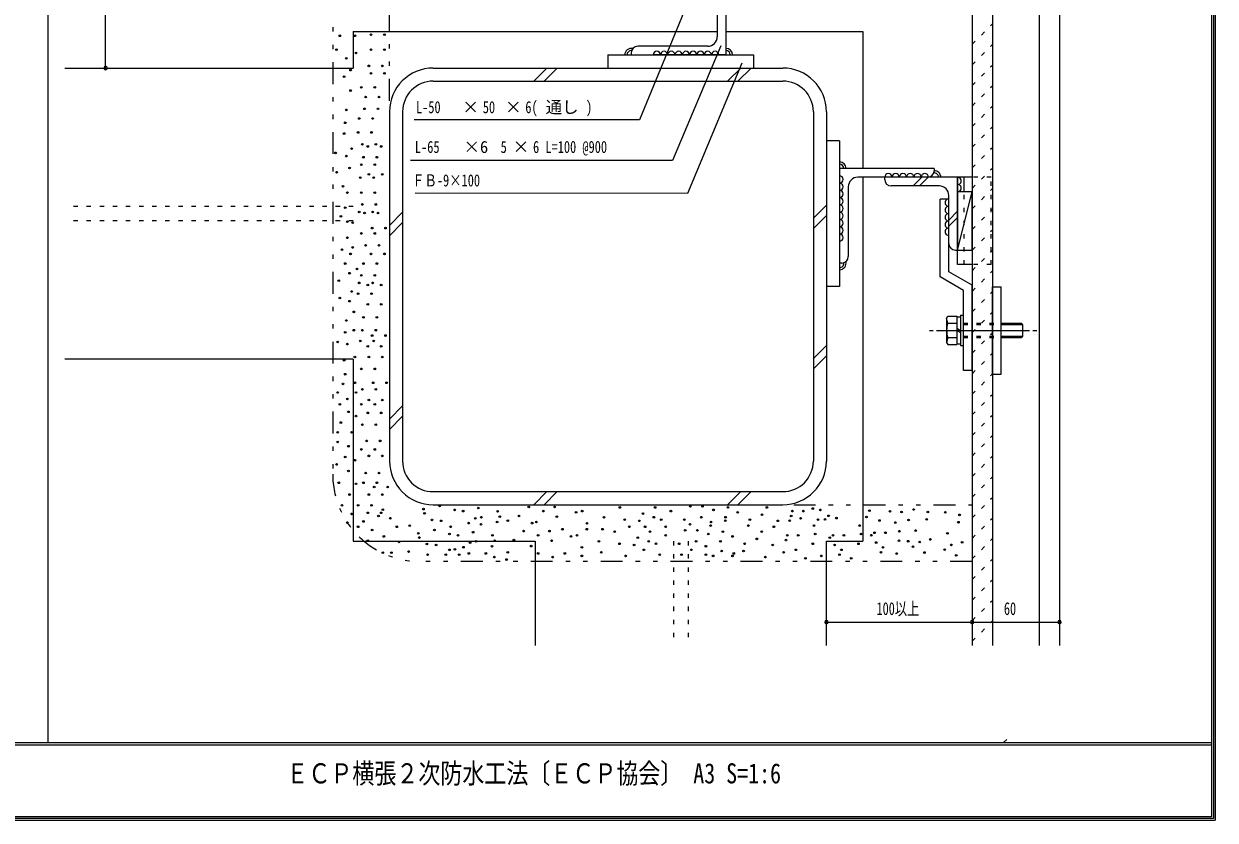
# Model space of a CAD drawing. Units: millimetres, scale not verified. Extents: x -1209 to 1209, y -852 to 852.
# Drawn here: x 391 to 1209, y -852 to -305 of the extents above; entities that cross this region are included whole.
import ezdxf
from ezdxf.enums import TextEntityAlignment as Align

# ---------------------------------------------------------------- set-up
doc = ezdxf.new("R2010")
doc.units = ezdxf.units.MM
doc.header["$LTSCALE"] = 3
doc.linetypes.add('USER1', pattern=[3, 1, -2])
doc.linetypes.add('USER6', pattern=[16, 5, -3, 1, -3, 1, -3])
for name, color, linetype, lineweight in [('0-1_0-0WAKU', 7, 'Continuous', 18), ('0-2_0-1AL', 5, 'Continuous', 18), ('0-3_0-2SUNPO', 7, 'Continuous', 18), ('0-4_0-3STEEL', 6, 'Continuous', 18), ('0-5_0-4KANAMONO', 6, 'Continuous', 18), ('0-6_0-5FUKUSIZA', 3, 'Continuous', 18), ('0-7_0-6HIFUKU', 4, 'Continuous', 18), ('0-8_0-7KUTAI', 6, 'Continuous', 18)]:
    doc.layers.add(name, color=color, linetype=linetype, lineweight=lineweight)
doc.styles.add('ＭＳ ゴシック', font='')
doc.styles.get('ＭＳ ゴシック').set_extended_font_data('MS Gothic')

msp = doc.modelspace()

# ---------------------------------------------------------------- linework, layer by layer
at = {"layer": '0-1_0-0WAKU'}
for p, q in [((1208.207, 851.207), (1208.207, -851.207)), ((1209.414, 852.414), (1209.414, -852.414)), ((408, 850), (408, -799)), ((1207, 850), (1207, -850)), ((-1207, -799), (1207, -799)), ((-1207, -800.7), (1207, -800.7)), ((1207, -850), (-1207, -850)), ((-1209.414, -852.414), (1209.414, -852.414)), ((1208.207, -851.207), (-1208.207, -851.207))]:
    msp.add_line(p, q, dxfattribs=at)
at = {"layer": '0-2_0-1AL'}
for p, q in [((1102.524, -190.736), (1102.524, -732.308)), ((1088.524, -200.343), (1088.524, -732.308)), ((1056.524, -232.343), (1056.524, -732.308))]:
    msp.add_line(p, q, dxfattribs=at)
msp.add_lwpolyline([(1102.524, -190.736), (1098.131, -190.736), (1042.524, -246.343), (1042.524, -732.308)], dxfattribs=at)
at = {"layer": '0-3_0-2SUNPO'}
for p, q in [((447.605, -335.735), (447.605, -235.737)), ((870.036, -320.571), (836.78, -399.27)), ((836.78, -399.27), (657.006, -399.27)), ((942.525, -716.338), (1042.524, -716.338)), ((1042.524, -716.338), (1102.524, -716.338))]:
    msp.add_line(p, q, dxfattribs=at)
for points in [[(863.894, -250.474), (814.068, -371.214), (659.405, -371.214)], [(884.369, -332.357), (847.147, -421.843), (660.101, -421.654)]]:
    msp.add_lwpolyline(points, dxfattribs=at)
for centre, start, end in [((447.605, -335.735), 0, 180), ((447.605, -335.735), 0, 180), ((447.605, -335.735), 180, 0), ((447.605, -335.735), 180, 0), ((942.525, -716.338), 0, 180), ((942.525, -716.338), 0, 180), ((942.525, -716.338), 180, 0), ((942.525, -716.338), 180, 0), ((1042.524, -716.338), 0, 180), ((1042.524, -716.338), 0, 180), ((1042.524, -716.338), 180, 0), ((1042.524, -716.338), 180, 0), ((1102.524, -716.338), 0, 180), ((1102.524, -716.338), 180, 0)]:
    msp.add_arc(centre, 1.2, start, end, dxfattribs=at)
at = {"layer": '0-4_0-3STEEL'}
for p, q in [((873.525, -261.734), (873.525, -326.735)), ((867.525, -266.234), (867.525, -314.234)), ((808.524, -325.235), (808.524, -326.735)), ((861.024, -320.735), (813.024, -320.735)), ((873.525, -326.735), (823.524, -326.735)), ((951.525, -404.735), (951.525, -454.736)), ((1016.527, -404.735), (951.525, -404.735)), ((1016.527, -404.735), (1016.527, -406.235)), ((1012.027, -410.735), (964.027, -410.735)), ((982.525, -412.235), (982.525, -410.735)), ((1032.526, -410.735), (982.525, -410.735)), ((1020.025, -416.735), (987.025, -416.735)), ((1002.059, -416.735), (1008.059, -410.735)), ((1006.3, -416.735), (1012.301, -410.735)), ((1032.526, -410.735), (1032.526, -460.733)), ((957.525, -417.236), (957.525, -465.236)), ((1026.527, -456.233), (1026.525, -423.233)), ((1026.527, -440.132), (1032.526, -434.132)), ((1026.527, -444.374), (1032.526, -438.374)), ((1031.027, -460.733), (1032.526, -460.733)), ((953.025, -469.736), (951.525, -469.736))]:
    msp.add_line(p, q, dxfattribs=at)
for centre, radius, start, end in [((861.024, -314.234), 6.5, 270, 0), ((813.024, -325.235), 4.5, 90, 180), ((1012.027, -406.235), 4.5, 270, 0), ((964.027, -417.236), 6.5, 90, 180), ((987.025, -412.235), 4.5, 180, 270), ((1020.025, -423.233), 6.5, 0, 90), ((1031.027, -456.233), 4.5, 180, 270), ((953.025, -465.236), 4.5, 270, 0)]:
    msp.add_arc(centre, radius, start, end, dxfattribs=at)
at = {"layer": '0-5_0-4KANAMONO'}
for p, q in [((1032.528, -470.735), (1032.528, -410.735)), ((1042.527, -410.735), (1032.528, -410.735)), ((1037.028, -420.734), (1037.028, -410.735)), ((1020.526, -479.198), (1020.526, -425.733)), ((1026.527, -425.733), (1020.526, -425.733)), ((1026.527, -475.733), (1026.527, -425.733)), ((1042.527, -470.735), (1032.528, -470.735)), ((1036.525, -488.435), (1020.526, -479.198)), ((1042.525, -484.973), (1026.527, -475.733)), ((1036.525, -543.435), (1036.525, -488.435)), ((1042.525, -543.435), (1042.525, -484.973)), ((1056.527, -545.935), (1056.527, -485.935)), ((1056.527, -485.935), (1062.526, -485.935)), ((1062.526, -545.935), (1062.526, -485.935)), ((1025.023, -507.682), (1025.927, -506.119)), ((1025.929, -506.119), (1032.025, -506.119)), ((1032.025, -506.119), (1032.025, -525.748)), ((1032.025, -506.734), (1034.524, -506.734)), ((1034.524, -505.435), (1034.524, -526.435)), ((1034.524, -505.435), (1036.525, -505.435)), ((1025.849, -511.027), (1025.023, -507.685)), ((1025.026, -507.685), (1025.026, -524.185)), ((1025.851, -511.027), (1032.025, -511.027)), ((1032.025, -514.489), (1034.524, -515.935)), ((1062.526, -510.934), (1076.449, -510.934)), ((1062.526, -511.933), (1077.025, -511.933)), ((1077.025, -511.933), (1076.449, -510.934)), ((1077.025, -511.933), (1077.025, -519.934)), ((1013.183, -515.935), (1015.813, -515.935)), ((1018.153, -515.935), (1081.913, -515.935)), ((1025.849, -520.84), (1025.023, -524.185)), ((1025.851, -520.84), (1032.025, -520.84)), ((1032.025, -515.935), (1034.524, -517.378)), ((1062.526, -519.934), (1077.025, -519.934)), ((1062.526, -520.933), (1076.449, -520.933)), ((1077.025, -519.934), (1076.446, -520.933)), ((1084.252, -515.935), (1086.887, -515.935)), ((1025.026, -524.185), (1025.929, -525.748)), ((1025.929, -525.748), (1032.025, -525.748)), ((1032.025, -525.133), (1034.524, -525.133)), ((1034.524, -526.435), (1036.525, -526.435)), ((1042.525, -543.435), (1036.525, -543.435)), ((1056.527, -545.935), (1062.526, -545.935))]:
    msp.add_line(p, q, dxfattribs=at)
at = {"layer": '0-5_0-4KANAMONO', "linetype": 'USER1'}
for p, q in [((1037.028, -470.735), (1037.028, -420.734)), ((1055.526, -470.735), (1042.527, -470.735)), ((1036.525, -510.934), (1062.526, -510.934)), ((1036.525, -511.933), (1062.526, -511.933)), ((1036.525, -519.934), (1062.526, -519.934)), ((1036.525, -520.933), (1062.526, -520.933))]:
    msp.add_line(p, q, dxfattribs=at)
msp.add_lwpolyline([(1055.526, -470.735), (1055.526, -410.735), (1042.527, -410.735)], dxfattribs=at)
at = {"layer": '0-5_0-4KANAMONO'}
msp.add_arc((1040.027, -515.935), 15, 160.90302, 199.097, dxfattribs=at)
at = {"layer": '0-6_0-5FUKUSIZA', "linetype": 'USER1'}
for p, q in [((1042.524, -319.419), (1056.524, -305.419)), ((1042.524, -333.561), (1056.524, -319.561)), ((1042.524, -347.703), (1056.524, -333.703)), ((1042.524, -361.845), (1056.524, -347.845)), ((1042.524, -375.987), (1056.524, -361.987)), ((1042.524, -390.129), (1056.524, -376.129)), ((1042.524, -404.271), (1056.524, -390.271)), ((1042.524, -418.413), (1056.524, -404.413)), ((1042.524, -432.555), (1056.524, -418.555)), ((1042.524, -446.698), (1056.524, -432.698)), ((1042.524, -460.84), (1056.524, -446.84)), ((1042.524, -474.982), (1056.524, -460.982)), ((1042.524, -489.124), (1056.524, -475.124)), ((1042.524, -503.266), (1056.524, -489.266)), ((1042.524, -517.408), (1056.524, -503.408)), ((1042.524, -531.55), (1056.524, -517.55)), ((1042.524, -545.692), (1056.524, -531.692)), ((1042.524, -559.834), (1056.524, -545.834)), ((1042.524, -573.976), (1056.524, -559.976)), ((1042.524, -588.118), (1056.524, -574.118)), ((1042.524, -602.26), (1056.524, -588.26)), ((1042.524, -616.402), (1056.524, -602.402)), ((1042.524, -630.545), (1056.524, -616.545)), ((1042.524, -644.687), (1056.524, -630.687)), ((1042.524, -658.829), (1056.524, -644.829)), ((1042.524, -672.971), (1056.524, -658.971)), ((1042.524, -687.113), (1056.524, -673.113)), ((1042.524, -701.255), (1056.524, -687.255)), ((1042.524, -715.397), (1056.524, -701.397)), ((1042.524, -729.539), (1056.524, -715.539)), ((1064.168, -799), (1066.794, -796.373))]:
    msp.add_line(p, q, dxfattribs=at)
at = {"layer": '0-6_0-5FUKUSIZA'}
for p, q in [((1042.525, -420.734), (1032.526, -420.734)), ((1042.525, -460.733), (1042.525, -420.734)), ((1032.526, -460.733), (1042.525, -460.733))]:
    msp.add_line(p, q, dxfattribs=at)
msp.add_lwpolyline([(1032.526, -420.734), (1032.526, -460.733), (1042.525, -420.734)], dxfattribs=at)
for centre, radius, start, end in [((808.524, -326.735), 4.5, 76.62767, 180), ((808.524, -326.735), 3, 85.15021, 180), ((826.024, -326.735), 2.5, 0, 180), ((831.024, -326.735), 2.5, 0, 180), ((836.024, -326.735), 2.5, 0, 180), ((841.024, -326.735), 2.5, 0, 180), ((846.024, -326.735), 2.5, 0, 180), ((851.024, -326.735), 2.5, 0, 180), ((856.024, -326.735), 2.5, 0, 180), ((861.024, -326.735), 2.5, 0, 180), ((866.024, -326.735), 2.5, 0, 180), ((873.525, -326.735), 4.5, 0, 90), ((873.525, -326.735), 3, 0, 90), ((951.525, -404.735), 4.5, 0, 90), ((951.525, -404.735), 3, 0, 90), ((985.025, -410.735), 2.5, 0, 180), ((990.025, -410.735), 2.5, 0, 180), ((995.025, -410.735), 2.5, 0, 180), ((1000.025, -410.735), 2.5, 0, 180), ((1005.025, -410.735), 2.5, 0, 180), ((1010.025, -410.735), 2.5, 0, 180), ((1016.527, -410.735), 3, 0, 94.84901), ((1016.527, -410.735), 4.5, 0, 90.00019), ((951.525, -412.236), 2.5, 270, 90), ((951.525, -417.236), 2.5, 270, 90), ((1032.528, -413.235), 2.5, 269.99701, 89.99701), ((1032.528, -418.235), 2.5, 269.99701, 89.99701), ((951.525, -422.236), 2.5, 270, 90), ((951.525, -427.236), 2.5, 270, 90), ((951.525, -432.236), 2.5, 270, 90), ((1026.527, -428.233), 2.5, 90.00301, 270.00301), ((1026.527, -433.233), 2.5, 90.00301, 270.00301), ((951.525, -437.236), 2.5, 270, 90), ((951.525, -442.236), 2.5, 270, 90), ((1026.527, -438.233), 2.5, 90.00301, 270.00301), ((1026.528, -443.233), 2.5, 90.00301, 270.00301), ((951.525, -447.236), 2.5, 270, 90), ((951.525, -452.236), 2.5, 270, 90), ((1026.527, -448.233), 2.5, 90.00301, 270.00301), ((951.525, -469.736), 4.5, 270, 13.37233), ((951.525, -469.736), 3, 270, 4.84979)]:
    msp.add_arc(centre, radius, start, end, dxfattribs=at)
at = {"layer": '0-7_0-6HIFUKU', "linetype": 'USER6'}
for p, q in [((603.529, -235.736), (603.529, -614.736)), ((642.525, -358.235), (642.525, -235.736)), ((920.025, -635.735), (1042.524, -635.735)), ((1042.524, -674.736), (663.529, -674.736))]:
    msp.add_line(p, q, dxfattribs=at)
at = {"layer": '0-7_0-6HIFUKU'}
for centre in [(608.409, -313.556), (618.743, -313.556), (629.814, -312.818), (639.029, -312.818), (606.118, -323.152), (619.481, -325.366), (629.814, -323.152), (639.029, -323.152), (612.838, -329.057), (628.338, -334.224), (637.553, -334.224), (611.361, -341.605), (615.79, -337.176), (629.814, -339.391), (639.029, -339.391), (615.79, -351.201), (623.171, -348.986), (632.386, -348.986), (626.124, -355.629), (635.338, -355.629), (612.838, -364.487), (625.386, -363.749), (634.6, -363.749), (612.099, -373.344), (621.695, -370.392), (630.909, -370.392), (611.361, -380.725), (620.957, -379.987), (630.171, -379.987), (616.528, -391.059), (623.909, -388.107), (627.6, -389.583), (633.124, -388.107), (636.814, -389.583), (605.456, -394.012), (612.838, -396.226), (624.648, -396.964), (633.862, -396.964), (606.195, -407.298), (615.052, -404.345), (623.171, -402.131), (628.338, -408.774), (632.386, -402.131), (637.553, -408.774), (610.623, -416.893), (622.433, -410.988), (631.648, -410.988), (613.576, -421.322), (623.171, -421.322), (632.386, -421.322), (612.099, -431.656), (623.909, -429.441), (633.124, -429.441), (609.147, -437.561), (613.576, -441.251), (617.266, -441.99), (621.695, -434.608), (625.386, -435.346), (630.909, -434.608), (634.6, -435.346), (623.171, -449.371), (630.552, -445.68), (632.386, -449.371), (639.767, -445.68), (613.576, -452.323), (626.124, -457.49), (635.338, -457.49), (609.885, -460.443), (615.79, -463.395), (617.266, -458.966), (629.814, -463.395), (639.029, -463.395), (612.099, -470.038), (620.219, -473.729), (624.648, -470.038), (633.862, -470.038), (607.671, -481.848), (615.052, -476.681), (623.171, -478.157), (632.386, -478.157), (616.528, -489.229), (620.957, -490.706), (621.695, -483.324), (627.6, -484.801), (630.171, -490.706), (630.909, -483.324), (636.814, -484.801), (608.409, -493.658), (615.052, -495.872), (627.6, -498.087), (636.814, -498.087), (618.004, -503.254), (624.648, -506.944), (633.862, -506.944), (612.838, -509.159), (618.004, -515.802), (623.909, -515.802), (633.124, -515.802), (606.933, -523.921), (612.099, -517.278), (622.433, -523.183), (630.552, -519.492), (631.648, -523.183), (639.767, -519.492), (613.576, -525.397), (627.6, -526.874), (636.814, -526.874), (611.361, -536.469), (618.743, -534.255), (628.338, -534.255), (637.553, -534.255), (612.099, -546.065), (623.171, -542.374), (632.386, -542.374), (610.623, -552.708), (618.743, -551.97), (623.909, -556.398), (631.291, -551.97), (633.124, -556.398), (640.505, -551.97), (606.933, -558.613), (613.576, -563.042), (619.481, -558.613), (628.338, -563.78), (637.553, -563.78), (608.409, -566.732), (614.314, -571.899), (623.171, -566.732), (627.6, -572.637), (632.386, -566.732), (636.814, -572.637), (609.147, -579.28), (619.481, -574.851), (623.909, -580.756), (633.124, -580.756), (606.933, -585.923), (616.528, -585.923), (606.933, -592.566), (614.314, -595.519), (626.862, -591.828), (636.076, -591.828), (612.099, -602.9), (618.743, -605.114), (623.171, -597.733), (628.338, -602.162), (632.386, -597.733), (637.553, -602.162), (606.195, -608.067), (614.314, -612.496), (626.124, -613.972), (635.338, -613.972), (607.671, -620.615), (619.481, -621.353), (624.648, -620.615), (633.862, -620.615), (615.052, -628.734), (628.338, -628.734), (632.029, -623.567), (637.553, -628.734), (641.243, -623.567), (609.885, -636.115), (620.957, -636.115), (630.171, -636.115), (676.903, -636.51), (703.476, -637.987), (738.167, -637.248), (755.882, -637.248), (800.679, -637.602), (824.873, -637.602), (849.067, -636.768), (857.41, -636.768), (874.93, -637.602), (901.627, -637.602), (933.126, -638.333), (616.528, -642.02), (627.6, -641.282), (634.981, -643.497), (636.814, -641.282), (637.934, -639.068), (643.101, -644.973), (665.831, -638.725), (666.57, -641.677), (671.737, -646.106), (687.217, -639.27), (693.057, -640.105), (701.4, -645.11), (705.571, -644.276), (716.762, -640.201), (718.238, -643.892), (723.723, -646.675), (731.434, -643.442), (748.119, -640.105), (757.359, -643.892), (770.645, -640.939), (774.816, -640.105), (789.833, -644.276), (804.016, -645.945), (816.53, -641.773), (824.039, -644.276), (829.044, -645.945), (835.718, -640.105), (844.896, -645.945), (856.575, -644.276), (864.918, -639.27), (873.058, -646.675), (873.261, -644.276), (881.604, -640.939), (889.947, -645.945), (898.289, -642.608), (917.275, -646.675), (918.312, -643.442), (919.146, -640.105), (924.784, -645.007), (926.655, -640.105), (936.666, -645.945), (938.335, -639.27), (941.469, -645.841), (943.972, -643.338), (949.364, -644.903), (969.988, -644.161), (972.039, -639.754), (978.941, -646.546), (986.17, -640.192), (994.058, -640.74), (998.877, -646.217), (1002.383, -638.987), (1011.365, -645.779), (1012.132, -640.74), (1024.153, -640.929), (1033.902, -642.682), (613.576, -647.925), (620.957, -650.878), (624.648, -647.187), (630.552, -653.092), (647.529, -650.878), (656.387, -650.14), (673.364, -653.092), (678.04, -646.779), (684.511, -650.847), (696.833, -648.32), (699.936, -654.569), (705.368, -649.178), (716.417, -647.613), (734.628, -653.83), (740.408, -648.344), (743.334, -647.582), (752.343, -653.83), (761.265, -652.515), (777.951, -652.515), (778.153, -648.448), (788.796, -652.515), (797.139, -654.184), (807.151, -650.847), (814.027, -646.779), (817.996, -650.847), (821.333, -654.184), (832.179, -650.847), (845.527, -653.35), (848.864, -649.178), (853.87, -653.35), (863.047, -650.012), (863.25, -647.613), (871.39, -654.184), (888.91, -650.012), (898.087, -654.184), (906.429, -650.847), (909.135, -646.779), (933.961, -650.012), (965.353, -650.012), (989.785, -647.97), (992.524, -653.885), (1003.807, -653.447), (1033.135, -647.721), (627.6, -660.474), (638.672, -657.521), (649.006, -661.212), (662.292, -655.307), (663.03, -658.259), (668.197, -662.688), (683.677, -655.852), (689.517, -656.687), (697.86, -661.692), (702.031, -660.858), (713.222, -656.783), (714.698, -660.474), (727.894, -660.024), (744.579, -656.687), (753.819, -660.474), (767.105, -657.521), (771.276, -656.687), (786.293, -660.858), (800.476, -662.527), (812.99, -658.355), (820.499, -660.858), (825.505, -662.527), (832.179, -656.687), (841.356, -662.527), (853.036, -660.858), (861.378, -655.852), (869.721, -660.858), (878.064, -657.521), (886.407, -662.527), (894.75, -659.19), (914.772, -660.024), (915.607, -656.687), (923.115, -656.687), (933.126, -662.527), (934.795, -655.852), (944.806, -658.355), (946.999, -656.687), (954.507, -656.687), (964.519, -662.527), (966.187, -655.852), (973.325, -656.676), (975.517, -655.007), (976.662, -661.681), (983.026, -655.007), (992.305, -660.458), (998.658, -660.786), (1006.545, -661.334), (1013.885, -659.581), (1025.577, -655.389), (1035.655, -661.524), (637.934, -668.593), (643.839, -668.593), (655.649, -667.855), (668.66, -670.035), (674.5, -663.361), (681.174, -670.035), (683.677, -666.698), (687.388, -666.378), (690.351, -670.035), (693.293, -664.902), (697.026, -669.201), (708.705, -669.201), (712.877, -664.195), (723.722, -668.367), (739.795, -664.164), (744.579, -669.201), (762.934, -669.201), (774.614, -665.03), (774.614, -670.869), (787.962, -668.367), (804.648, -670.869), (810.488, -663.361), (817.162, -666.698), (828.007, -670.035), (843.024, -670.035), (849.698, -666.698), (859.71, -664.195), (859.71, -670.035), (864.716, -670.869), (870.555, -667.532), (878.064, -670.869), (878.898, -669.201), (885.573, -667.532), (905.595, -663.361), (913.104, -668.367), (921.447, -666.698), (938.966, -670.869), (948.143, -663.361), (951.481, -670.035), (952.839, -666.698), (979.999, -668.356), (981.358, -665.018), (990.771, -669.221), (1001.945, -664.62), (1009.832, -668.564), (1023.715, -666.563), (1028.315, -663.276), (1031.602, -670.506), (714.545, -671.704), (722.888, -673.372), (754.591, -671.704), (900.59, -671.704), (928.121, -672.538), (959.513, -672.538)]:
    msp.add_circle(centre, 0.567, dxfattribs=at)
at = {"layer": '0-7_0-6HIFUKU', "linetype": 'USER6'}
msp.add_arc((663.529, -614.736), 60, 180, 270, dxfattribs=at)
at = {"layer": '0-8_0-7KUTAI'}
for p, q in [((617.525, -310.735), (617.525, -335.735)), ((617.525, -310.735), (867.525, -310.735)), ((873.525, -310.735), (967.525, -310.735)), ((967.525, -310.735), (967.525, -404.735)), ((792.526, -326.737), (792.526, -335.737)), ((792.526, -326.737), (892.526, -326.737)), ((892.526, -326.737), (892.526, -335.737)), ((419.525, -335.735), (617.525, -335.735)), ((672.525, -335.735), (912.525, -335.735)), ((741.612, -344.735), (750.612, -335.735)), ((748.683, -344.735), (757.683, -335.735)), ((874.674, -344.735), (883.674, -335.735)), ((881.745, -344.735), (890.745, -335.735)), ((672.525, -344.735), (912.525, -344.735)), ((642.525, -365.735), (642.525, -605.735)), ((651.525, -365.735), (651.525, -605.735)), ((933.525, -365.735), (933.525, -605.735)), ((942.525, -365.735), (942.525, -605.735)), ((951.523, -385.734), (942.523, -385.734)), ((951.523, -385.734), (951.523, -485.734)), ((967.525, -410.735), (967.525, -660.735)), ((933.525, -438.95), (942.525, -429.95)), ((642.525, -443.822), (651.525, -434.822)), ((933.525, -446.021), (942.525, -437.021)), ((642.525, -450.893), (651.525, -441.893)), ((951.523, -485.734), (942.523, -485.734)), ((933.525, -535.247), (942.525, -526.247)), ((617.525, -535.735), (419.525, -535.735)), ((617.525, -535.735), (617.525, -660.735)), ((933.525, -542.318), (942.525, -533.318)), ((642.525, -576.883), (651.525, -567.883)), ((642.525, -583.954), (651.525, -574.954)), ((672.525, -626.735), (912.525, -626.735)), ((741.612, -635.735), (750.612, -626.735)), ((748.683, -635.735), (757.683, -626.735)), ((874.674, -635.735), (883.674, -626.735)), ((881.745, -635.735), (890.745, -626.735)), ((672.525, -635.735), (912.525, -635.735)), ((617.525, -660.735), (742.525, -660.735)), ((742.525, -660.735), (742.525, -732.308)), ((942.525, -732.308), (942.525, -660.735)), ((942.525, -660.735), (967.525, -660.735))]:
    msp.add_line(p, q, dxfattribs=at)
at = {"layer": '0-8_0-7KUTAI', "linetype": 'USER1'}
for p, q in [((617.525, -430.735), (419.525, -430.735)), ((617.525, -440.735), (419.525, -440.735)), ((837.525, -660.735), (837.525, -732.308)), ((847.525, -660.735), (847.525, -732.308))]:
    msp.add_line(p, q, dxfattribs=at)
at = {"layer": '0-8_0-7KUTAI'}
for centre, radius, start, end in [((672.525, -365.735), 30, 89.99998, 179.99998), ((912.525, -365.735), 30, 0, 89.99998), ((672.525, -365.735), 21, 89.99998, 179.99998), ((912.525, -365.735), 21, 0, 89.99998), ((672.525, -605.735), 30, 179.99998, 269.99998), ((672.525, -605.735), 21, 179.99998, 269.99998), ((912.525, -605.735), 30, 270, 0), ((912.525, -605.735), 21, 270, 0)]:
    msp.add_arc(centre, radius, start, end, dxfattribs=at)

# ---------------------------------------------------------------- texts
at = {"layer": '0-1_0-0WAKU', "style": 'ＭＳ ゴシック', "width": 0.8}
msp.add_text('ＥＣＰ横張２次防水工法〔ＥＣＰ協会〕 A3 S=1:6', height=13.84, dxfattribs=at).set_placement((571.71, -831.314), align=Align.BOTTOM_LEFT)
at = {"layer": '0-3_0-2SUNPO', "style": 'ＭＳ ゴシック'}
for s, height, width, p in [('L-50', 8.303, 0.75, (660.668, -369.239)), ('50', 8.303, 0.75, (706.565, -369.239)), ('6(', 8.303, 0.75, (735.77, -369.239)), (')', 8.303, 0.75, (777.486, -369.239)), ('L-65', 8.303, 0.75, (659.938, -396.552)), ('5', 8.303, 0.75, (718.812, -396.552)), ('6 L=100 @900', 8.303, 0.75, (741.061, -396.552)), ('ＦＢ-9×100', 8.303, 0.75, (658.062, -419.532)), ('100以上', 8.798, 0.7, (976.901, -714.106)), ('60', 8.798, 0.7, (1064.374, -714.106))]:
    msp.add_text(s, height=height, dxfattribs=dict(at, width=width)).set_placement(p, align=Align.BOTTOM_LEFT)
for s, p in [('×', (692.663, -369.239)), ('×', (721.867, -369.239)), ('通し', (749.681, -369.239)), ('×6', (693.324, -396.552)), ('×', (727.159, -396.552))]:
    msp.add_text(s, height=8.303, dxfattribs=at).set_placement(p, align=Align.BOTTOM_LEFT)

doc.saveas('drawing.dxf')
